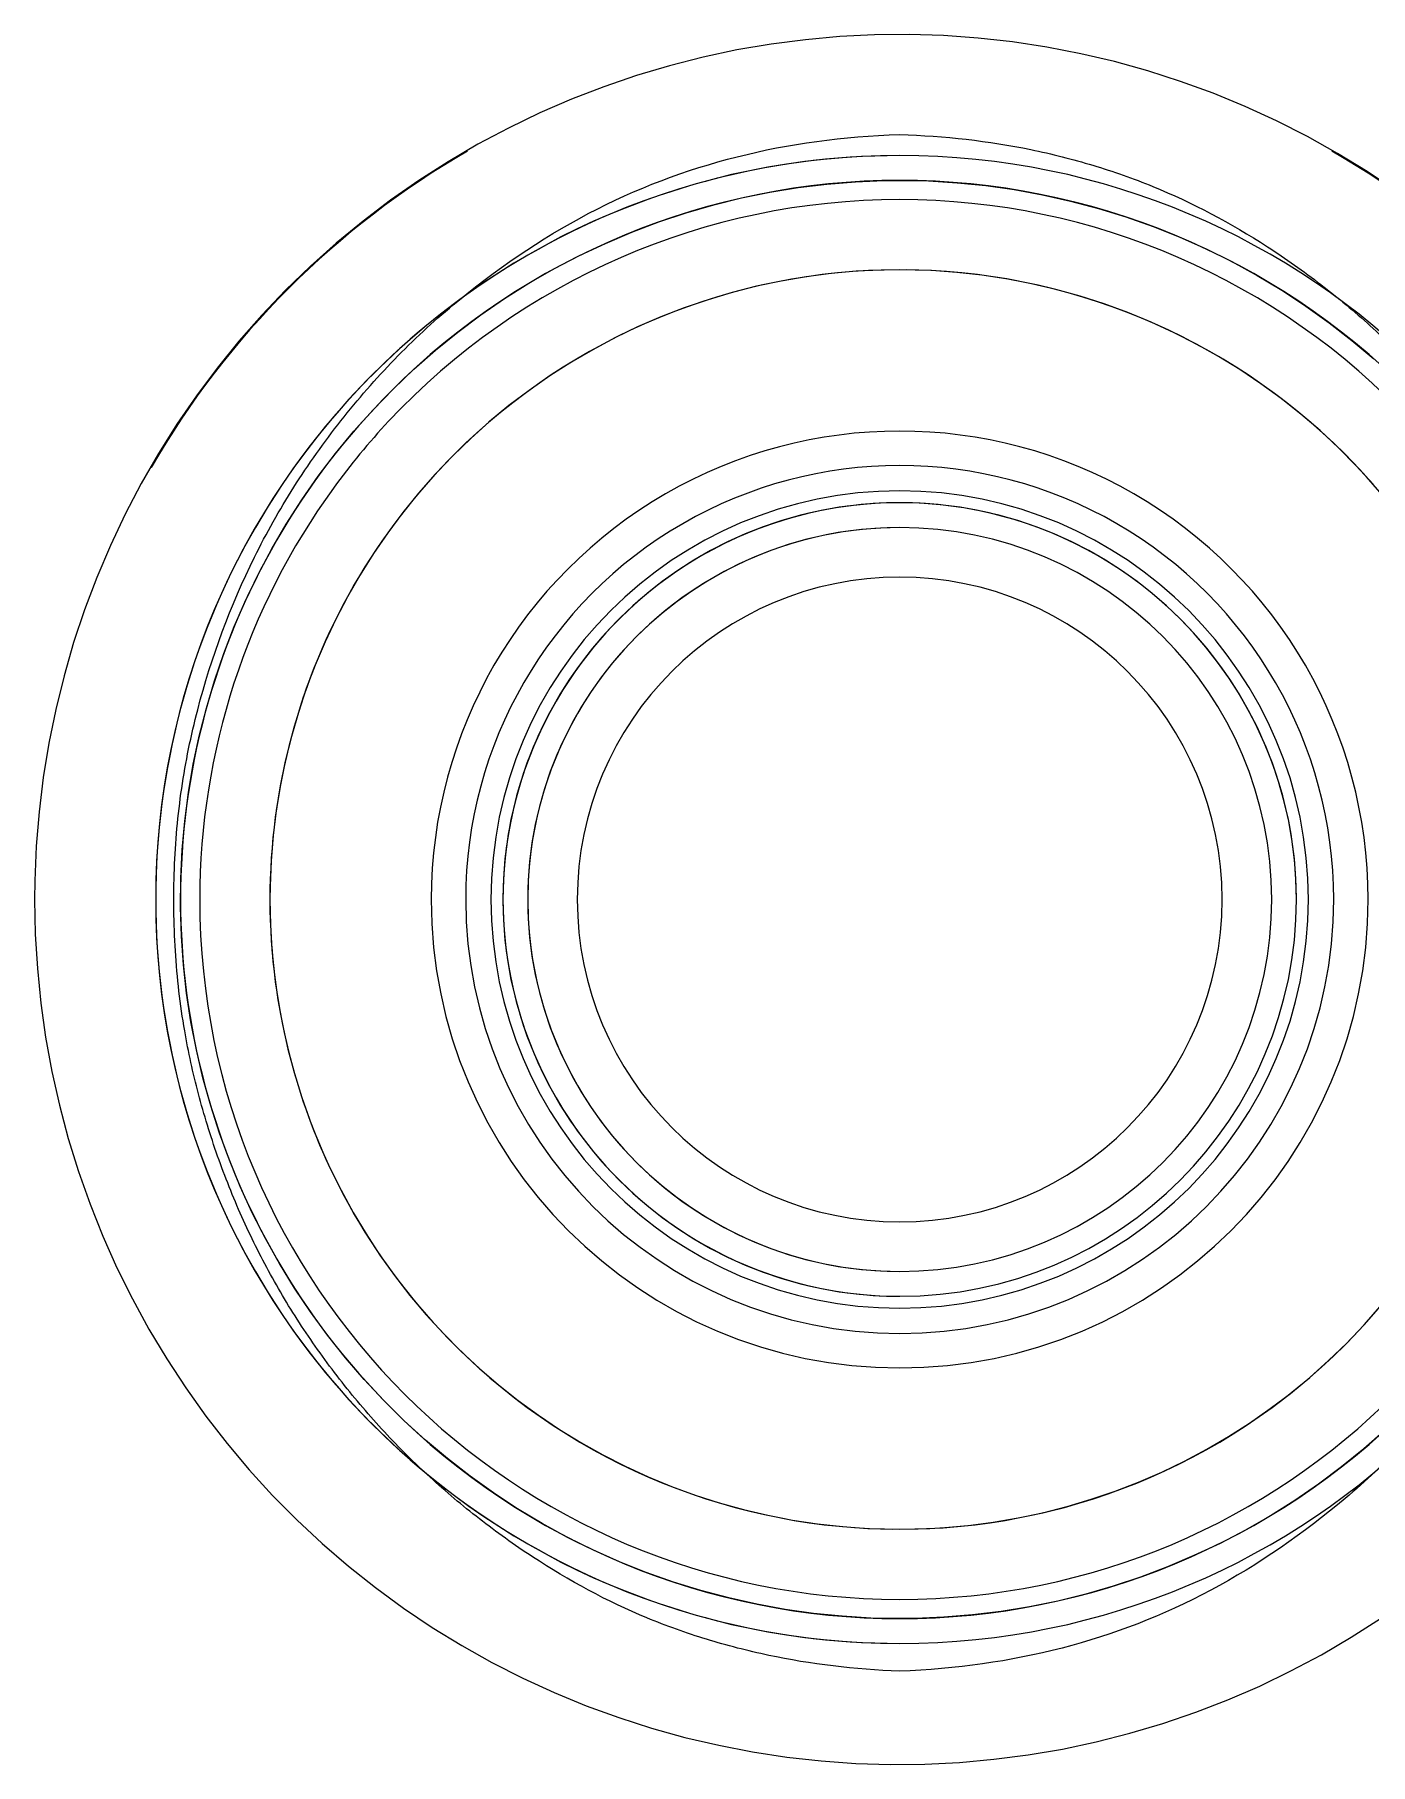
# Model space of a CAD drawing. Header units: metres. Extents: x 147 to 427, y -16 to 162.
# Drawn here: x 329.363 to 329.4169, y 83.424 to 83.4938 of the extents above; entities that cross this region are included whole.
import ezdxf

# ---------------------------------------------------------------- set-up
doc = ezdxf.new("R2010")
doc.units = ezdxf.units.M
doc.layers.add('P-SANR-FIXT', color=7, linetype='Continuous', lineweight=5)

# ---------------------------------------------------------------- blocks, each defined once
blk = doc.blocks.new('USO_ESG_Cuba lavatório retângular - Uso geral-3647402-TÉRREO 1_20 - Dependente 1')
at = {"layer": 'P-SANR-FIXT', "color": 9, "true_color": 0xc0c0c0, "flags": 128}
for points in [[(-0.02899999999987213, 0.2499999999998392), (-0.02897680309300686, 0.2511596906913804), (-0.02890724948263142, 0.2523175261249999), (-0.02879145043959798, 0.2534716540111829), (-0.02862959121783497, 0.2546202279916855), (-0.02842193075731229, 0.2557614105929719), (-0.02816880127057666, 0.2568933761662072), (-0.02787060771091656, 0.2580143138081232), (-0.02752782712423596, 0.2591224302577652), (-0.02714100788650794, 0.2602159527648255), (-0.02671076882597663, 0.26129313192679), (-0.02623779823322602, 0.2623522444867202), (-0.02572285276050188, 0.2633915960905619), (-0.02516675621056384, 0.2644095239973281), (-0.0245703982192952, 0.2654043997396602), (-0.0239347328322785, 0.266374631728253), (-0.02326077697852452, 0.267318667799313), (-0.02254960884371139, 0.268234997696455), (-0.02180236614494334, 0.2691221554870379), (-0.02102024431132595, 0.2699787219080881), (-0.02020449457091254, 0.2708033266359889), (-0.01935642194921911, 0.2715946504789659), (-0.01847738318159518, 0.2723514274877943), (-0.01756878454249964, 0.2730724469808473), (-0.01663207959597858, 0.2737565554805736), (-0.01566876687004787, 0.2744026585591895), (-0.01468038745962385, 0.2750097225898382), (-0.01366852256091279, 0.2755767763994791), (-0.01263479094190261, 0.276102912822949), (-0.01158084635262985, 0.2765872901541774), (-0.01050837487965728, 0.2770291334928923), (-0.009419092248573907, 0.2774277359839049), (-0.008314741079160741, 0.2777824599482814), (-0.007197088097796222, 0.2780927379032135), (-0.006067921310774545, 0.2783580734704483), (-0.004929047143942444, 0.2785780421695363), (-0.003782287553297829, 0.2787522920974214), (-0.002629477109391701, 0.2788805444914626), (-0.001472460062879509, 0.2789625941750554), (-0.0003130873945485291, 0.2789983098865461), (0.0008467861468521733, 0.2789876344879744), (0.002005305011078599, 0.2789305850580779), (0.00316061581507638, 0.2788272528636011), (0.004310870307992263, 0.2786778032140352), (0.005454228328007776, 0.2784824751967397), (0.006588860746282444, 0.2782415812952193), (0.007712952392808802, 0.2779555068883365), (0.008824704960921918, 0.2776247096337877), (0.009922339883533096, 0.2772497187366742), (0.01100410117900865, 0.2768311341026136), (0.0120682582600406, 0.2763696253777475), (0.01311310870218276, 0.2758659308775867), (0.01413698096782464, 0.2753208564055254), (0.01513823707957381, 0.274735273964905), (0.01611527524138346, 0.2741101203624097), (0.01706653240049473, 0.2734463957106957), (0.01799048674846126, 0.2727451618273412), (0.01888566015543456, 0.2720075405370499), (0.01975062053479924, 0.2712347118766902), (0.02058398413462383, 0.2704279122071908), (0.02138441775079864, 0.2695884322358961), (0.02215064086033599, 0.2687176149514606), (0.02288142766977362, 0.2678168534761335), (0.02357560907604784, 0.2668875888361268), (0.02423207453692558, 0.2659313076563038), (0.02484977384787672, 0.264949539782653), (0.02542771882157504, 0.2639438558346275), (0.0259649848694733, 0.2629158646915075), (0.02646071248053195, 0.2618672109204083), (0.02691410859620046, 0.2607995721431635), (0.02732444787957229, 0.2597146563542799), (0.02769107387510958, 0.2586141991877463), (0.02801340005963066, 0.2574999611400417), (0.02829091077998637, 0.2563737247543351), (0.02852316207811819, 0.2552372917687848), (0.02870978240148834, 0.2540924802335128), (0.02885047319756523, 0.2529411216030465), (0.02894500939090867, 0.2517850578053345), (0.02899323974382532, 0.2506261382959328), (0.02900000000014934, 0.2499999999998392)], [(0.02900000000014934, 0.2499999999998392), (0.02897680309328407, 0.2488403093084366), (0.02890724948290863, 0.2476824738748172), (0.02879145043994449, 0.2465283459884955), (0.02862959121804288, 0.2453797720081315), (0.0284219307575202, 0.2442385894068451), (0.02816880127078457, 0.2431066238334712), (0.02787060771119377, 0.2419856861914166), (0.02752782712451317, 0.2408775697419133), (0.02714100788678516, 0.2397840472348529), (0.02671076882625385, 0.238706868073027), (0.02623779823350324, 0.2376477555129582), (0.02572285276070979, 0.2366084039091166), (0.02516675621077175, 0.2355904760024889), (0.02457039821957242, 0.2345956002601568), (0.02393473283255571, 0.2336253682714254), (0.02326077697873243, 0.2326813322003654), (0.0225496088439193, 0.2317650023033621), (0.02180236614522055, 0.2308778445127791)], [(-0.02138441775052143, 0.2304115677639209), (-0.02215064086012808, 0.2312823850482179), (-0.02288142766956571, 0.2321831465234063), (-0.02357560907577063, 0.2331124111636902), (-0.02423207453671767, 0.2340686923435133), (-0.0248497738475302, 0.2350504602170255), (-0.02542771882129782, 0.2360561441651895), (-0.02596498486926539, 0.2370841353081709), (-0.02646071248025474, 0.2381327890794088), (-0.02691410859592324, 0.239200427856515), (-0.02732444787929508, 0.2402853436452599), (-0.02769107387490167, 0.2413858008119321), (-0.02801340005942275, 0.2425000388596367), (-0.02829091077977846, 0.2436262752453433), (-0.02852316207784097, 0.2447627082310322), (-0.02870978240128043, 0.245907519766027), (-0.02885047319721871, 0.2470588783966319), (-0.02894500939063146, 0.2482149421944825), (-0.02899323974354811, 0.2493738617038842), (-0.02899999999987213, 0.2499999999998392)]]:
    blk.add_lwpolyline(points, dxfattribs=at)
at = {"layer": 'P-SANR-FIXT', "color": 9, "true_color": 0xc0c0c0}
for centre, radius, start, end in [((3.519318170219776e-15, 0.2499999999999989), 0.02999999999999994, 2.798888119687895e-13, 179.9999999999999), ((3.522040309968044e-15, 0.2499999999999989), 0.03000000000000003, 359.9999999999994, 179.9999999999995), ((-1.624300819367011e-15, 0.2499999999999992), 0.02899999999999999, 74.9999999999998, 104.9999999999997), ((-1.624300819367011e-15, 0.2499999999999992), 0.02899999999999996, 134.9999999999995, 179.9999999999993), ((-1.624300819367011e-15, 0.2499999999999992), 0.02900000000000003, 1.645114490412168e-13, 45.00000000000003), ((3.483227987296985e-15, 0.2499999999999988), 0.01599999999999996, 2.417221557912273e-13, 180), ((3.290783554052066e-15, 0.2499999999999979), 0.01600000000000004, 359.9999999999994, 179.9999999999996), ((3.522040309968044e-15, 0.2499999999999989), 0.01500000000000062, 1.590277340731758e-13, 180), ((3.492332838352957e-15, 0.2499999999999988), 0.01500000000000067, 359.9999999999994, 179.9999999999996), ((3.519318170219776e-15, 0.2499999999999989), 0.02999999999999995, 180.0000000000004, 2.035554996136651e-13), ((3.522040309968044e-15, 0.2499999999999989), 0.03000000000000004, 179.9999999999999, 359.9999999999994), ((-1.624300819367011e-15, 0.2499999999999992), 0.02900000000000003, 180, 225), ((3.483227987296985e-15, 0.2499999999999988), 0.01599999999999998, 180.0000000000004, 2.544443745170813e-13), ((3.290783554052066e-15, 0.2499999999999979), 0.01600000000000002, 179.9999999999999, 359.9999999999994), ((3.522040309968044e-15, 0.2499999999999989), 0.01500000000000062, 180.0000000000005, 2.035554996136651e-13), ((3.492332838352957e-15, 0.2499999999999988), 0.01500000000000066, 179.9999999999999, 359.9999999999995), ((-1.624300819367011e-15, 0.2499999999999992), 0.02899999999999998, 314.9999999999998, 2.099166089765921e-13)]:
    blk.add_arc(centre, radius, start, end, dxfattribs=at)
at = {"layer": 'P-SANR-FIXT', "color": 254, "true_color": 0xd3d3d3}
for radius, start, end in [(0.02899999999999998, 104.9999999999997, 134.9999999999995), (0.02900000000000001, 44.99999999999995, 74.99999999999983)]:
    blk.add_arc((-1.624300819367011e-15, 0.2499999999999992), radius, start, end, dxfattribs=at)
at = {"layer": 'P-SANR-FIXT', "color": 9, "true_color": 0xc0c0c0}
for points, knots in [([(-0.03112010454868079, 0.2499999999999992), (-0.03105362433145359, 0.2518216734749977), (-0.03073618522186431, 0.2544619547023428), (-0.02987031279107671, 0.2578031958480992), (-0.02872634851095996, 0.261010816721115), (-0.02705994469919541, 0.2641031935253148), (-0.02499500139612369, 0.2669775490446574), (-0.02332381856336246, 0.2689619694972465), (-0.02150034623575745, 0.2707974706975115), (-0.01949140860248565, 0.2725112651382493), (-0.01735228362940521, 0.2740592849855238), (-0.01513886746592528, 0.2754023667333632), (-0.01281738829727608, 0.2765530098906699), (-0.01036215620291133, 0.2775342624151185), (-0.007835573224902352, 0.2783137931819692), (-0.005096085679068704, 0.2789135046243175), (-0.002084009963320984, 0.2792611362428457), (0.001236327136799774, 0.2793027423860731), (0.004496081532288801, 0.2790089444062937), (0.008708659177706265, 0.2781503986796394), (0.01291429036232817, 0.2765830529810686), (0.01664165414456822, 0.2744864408592527), (0.01934096048465651, 0.2725748154332354), (0.02183353554481068, 0.2704015540488904), (0.02473796237748512, 0.2672669670230993), (0.02791795098535457, 0.2626245540027811), (0.03018213067481808, 0.2566438219822786), (0.03078083728120367, 0.2522766406624727), (0.03085075423783927, 0.2499999999999991)], [0, 0, 0, 0, 0.05555555555555555, 0.08333333333333333, 0.1111111111111111, 0.1666666666666667, 0.1944444444444444, 0.2222222222222222, 0.25, 0.2777777777777778, 0.3055555555555556, 0.3333333333333333, 0.361111111111111, 0.3888888888888888, 0.4166666666666666, 0.4444444444444444, 0.4791666666666666, 0.5138888888888888, 0.548611111111111, 0.5833333333333333, 0.6527777777777777, 0.6875, 0.7222222222222222, 0.7569444444444444, 0.7916666666666667, 0.8611111111111112, 0.9305555555555556, 1, 1, 1, 1]), ([(0.03085075423783927, 0.2499999999999991), (0.03079482067253081, 0.2481786874700203), (0.03049239331465635, 0.2455376084209121), (0.02964522503817582, 0.2421923355021443), (0.02851844879315336, 0.2389794762678769), (0.02687100963746942, 0.2358754187068653), (0.02482191645202831, 0.2329885880822913), (0.02315889186574985, 0.2309975535582513), (0.02133811039186808, 0.2291578890243602), (0.01932884936492891, 0.2274409888809829), (0.0171855237764213, 0.2258908988106139), (0.01423808308764814, 0.2241048644652549), (0.01021899331821253, 0.2223294041439883), (0.005764528273546895, 0.2211594828119656), (0.001900747137034222, 0.2207303075632127), (-0.001422129793611547, 0.2207031785195281), (-0.004680033971890765, 0.221010612242763), (-0.00888830075621562, 0.2218829547534566), (-0.01308428800454243, 0.2234632515189309), (-0.01680813638064238, 0.2255630591482528), (-0.01950364215329468, 0.2274732539592332), (-0.02199555928128536, 0.2296421087787722), (-0.02490783233653209, 0.2327692414422272), (-0.02811702721488676, 0.2373883839527936), (-0.03041345455304414, 0.243357787468538), (-0.03103700427714678, 0.2477229081562509), (-0.03112010454868079, 0.2499999999999993)], [0, 0, 0, 0, 0.05555555555555555, 0.08333333333333333, 0.1111111111111111, 0.1666666666666667, 0.1944444444444444, 0.2222222222222222, 0.25, 0.2777777777777778, 0.3055555555555556, 0.3333333333333333, 0.3888888888888888, 0.4444444444444444, 0.4791666666666666, 0.5138888888888888, 0.548611111111111, 0.5833333333333333, 0.6527777777777777, 0.6875, 0.7222222222222222, 0.7569444444444444, 0.7916666666666667, 0.8611111111111112, 0.9305555555555556, 1, 1, 1, 1])]:
    blk.add_open_spline(points, degree=3, knots=knots, dxfattribs=at)
blk = doc.blocks.new('USO_ESG_Sifão de Uso Geral - Sifão para lavatório-3647404-TÉRREO 1_20 - Dependente 1')
at = {"layer": 'P-SANR-FIXT', "color": 254, "true_color": 0xd3d3d3}
for p, q in [((0.0007531410352015883, 0.2848740824960743), (1.386069925501943e-13, 0.284882213968852)), ((0.01798182915334037, 0.2798901768424934), (0.01677215733727772, 0.2805853492643695)), ((0.03008256878260891, 0.232341916671559), (0.03076464093146697, 0.2335590231510989)), ((0.02935237094082586, 0.2311530593586918), (0.03008256878260891, 0.232341916671559)), ((0.02857521556713909, 0.2299943531301069), (0.02935237094082586, 0.2311530593586918))]:
    blk.add_line(p, q, dxfattribs=at)
at = {"layer": 'P-SANR-FIXT', "color": 254, "true_color": 0xd3d3d3, "flags": 128}
for points in [[(1.386069925501943e-13, 0.284882213968852), (-0.00139491651146509, 0.2848543119181657), (-0.002787601454161813, 0.2847706504036571), (-0.004175826829283506, 0.2846313632659014), (-0.005557371772194711, 0.2844366733344897)], [(0.01427429622574473, 0.281827870155438), (0.01299010297520599, 0.2823732308560673), (0.01168512833093992, 0.2828668012934432), (0.01036145997400381, 0.2833077918598439), (0.00902121549150761, 0.2836954970645282), (0.007666538988643151, 0.2840292966618567)], [(-0.008291593875862055, 0.2838824190747499), (-0.009639896864603361, 0.2835237414350351), (-0.01097277807467854, 0.2831114329603875), (-0.01228810518068822, 0.2826461532561196), (-0.01358377393970277, 0.2821286466711659), (-0.01485771155816474, 0.2815597411049545)], [(-0.01733227928508877, 0.2802714543117316), (-0.01852895061303989, 0.2795541340685461), (-0.01969597957278584, 0.278789533515403), (-0.02083149916673901, 0.2779788758500021), (-0.02193369280583356, 0.2771234579517186), (-0.02300079721542097, 0.2762246483067949), (-0.02403110525599168, 0.2752838848190433), (-0.02502296865449516, 0.2743026725088312)], [(0.02457140705372695, 0.2747591358244019), (0.02356165119222278, 0.2757219253647251), (0.02251420171511654, 0.2766435653115528), (0.02143073431795128, 0.2775225812372988), (0.02031298231748388, 0.2783575669044429), (0.01916273387857491, 0.2791471865137366), (0.01798182915334037, 0.2798901768424934)], [(-0.02688507848779264, 0.2722252425423478), (-0.02775234594402537, 0.2711323483306664), (-0.02857521556693118, 0.2700056468694329), (-0.02935237094061795, 0.2688469406411252), (-0.03008256878226239, 0.2676580833279808), (-0.03076464093118975, 0.2664409768485795)], [(0.02900049576929378, 0.269384016521685), (0.02820214455130936, 0.2705282218929566), (0.02735867591819242, 0.271639586488108)], [(-0.01516513033359879, 0.2703683515743935), (-0.01596751666476685, 0.2697456156008026), (-0.01674435837554211, 0.2690912908543738)], [(0.01715265465754346, 0.2687253134046277), (0.01639012154786651, 0.2693962583905097), (0.01560136774001348, 0.2700361735004906), (0.01478765507198714, 0.270644035007164)], [(0.03045681141465502, 0.2670044549994957), (0.02975245238043845, 0.2682088008592647), (0.02900049576929378, 0.269384016521685)], [(0.03362586113430389, 0.2592774088167651), (0.03322796663041409, 0.2606146636775542), (0.03277691446814261, 0.2619349373406392), (0.03227342623479963, 0.2632361176500174), (0.03171830740403329, 0.2645161229947858)], [(-0.03198012220742694, 0.2639298469108566), (-0.03251158682396071, 0.2626398407247809), (-0.03299103983712066, 0.2613296134898727), (-0.03341771422408583, 0.2600012612903767), (-0.03379092739718763, 0.2586569092062891)], [(0.03473852870691444, 0.2468371729944796), (0.03483722093529068, 0.2482288735521171), (0.03488018104166786, 0.2496234075346875), (0.03486734029915479, 0.251018543984471), (0.0347987192500701, 0.2524120509814002), (0.03467442767357752, 0.2538016992112185), (0.03449466440958568, 0.2551852655332252)], [(-0.0345842622427941, 0.2545494677147119), (-0.03473852870663723, 0.2531628270053374), (-0.03483722093501346, 0.2517711264474227), (-0.03488018104139064, 0.2503765924651296), (-0.03486734029887757, 0.2489814560152074), (-0.03479871924979289, 0.2475879490182782)], [(-0.03479871924979289, 0.2475879490182782), (-0.03467442767330031, 0.2461983007884599), (-0.03449466440930846, 0.2448147344663146)], [(0.03437466833725394, 0.2440711697536459), (0.03458426224300201, 0.2454505322849665), (0.03473852870691444, 0.2468371729944796)], [(-0.03362586113409598, 0.2407225911827747), (-0.03322796663020618, 0.2393853363221242), (-0.0327769144679347, 0.2380650626590392), (-0.03227342623452242, 0.2367638823495225)], [(0.03198012220770415, 0.2360701530888218), (0.03251158682430724, 0.2373601592748975), (0.03299103983732857, 0.2386703865096672), (0.03341771422436304, 0.2399987387093017)], [(-0.03045681141437781, 0.2329955450001828), (-0.02975245238016123, 0.2317911991405523), (-0.02900049576894726, 0.2306159834779934), (-0.02820214455103215, 0.2294717781068605), (-0.02735867591791521, 0.2283604135114318)], [(-0.01715265465726625, 0.2312746865950507), (-0.01639012154752, 0.2306037416093073), (-0.01560136773980557, 0.2299638264991878), (-0.01478765507170992, 0.229355964992653)]]:
    blk.add_lwpolyline(points, dxfattribs=at)
at = {"layer": 'P-SANR-FIXT', "color": 254, "true_color": 0xe0e0e0, "flags": 128}
for points in [[(0.007666538988643151, 0.2840292966618567), (0.006299597658854145, 0.2843086566438571), (0.004922578316582258, 0.2845331300939048), (0.003537683899103832, 0.2847023579026274), (0.002147129942100583, 0.2848160693413225), (0.0007531410352015883, 0.2848740824960743)], [(-0.005557371772194711, 0.2844366733344897), (-0.006930026105760044, 0.2841868920718091), (-0.008291593875862055, 0.2838824190747499)], [(-0.01485771155816474, 0.2815597411049545), (-0.01610788000750672, 0.28094034668565), (-0.01733227928508877, 0.2802714543117316)], [(0.01677215733727772, 0.2805853492643695), (0.01553565364735623, 0.2812315916520223), (0.01427429622574473, 0.281827870155438)], [(0.03171830740403329, 0.2645161229947858), (0.03111244604775493, 0.2657729056393138), (0.03045681141465502, 0.2670044549994957)], [(-0.03076464093118975, 0.2664409768485795), (-0.03139749621736537, 0.2651975683134795), (-0.03198012220742694, 0.2639298469108566)], [(0.03449466440958568, 0.2551852655332252), (0.03425971704106087, 0.2565605365367916), (0.03396996143357465, 0.2579253120811067), (0.03362586113430389, 0.2592774088167651)], [(-0.03379092739718763, 0.2586569092062891), (-0.03411008229467753, 0.2572987079140207), (-0.03437466833697672, 0.2559288302461711), (-0.0345842622427941, 0.2545494677147119)], [(-0.03449466440930846, 0.2448147344663146), (-0.03425971704071435, 0.2434394634630255), (-0.03396996143329743, 0.2420746879187103), (-0.03362586113409598, 0.2407225911827747)], [(0.03341771422436304, 0.2399987387093017), (0.03379092739739554, 0.2413430907935279), (0.03411008229495474, 0.2427012920855192), (0.03437466833725394, 0.2440711697536459)], [(-0.03227342623452242, 0.2367638823495225), (-0.03171830740375608, 0.2354838770048926), (-0.03111244604747772, 0.2342270943603646), (-0.03045681141437781, 0.2329955450001828)], [(0.03076464093146697, 0.2335590231510989), (0.03139749621764259, 0.2348024316863375), (0.03198012220770415, 0.2360701530888218)]]:
    blk.add_lwpolyline(points, dxfattribs=at)
at = {"layer": 'P-SANR-FIXT', "color": 9, "true_color": 0xc0c0c0, "flags": 128}
for points in [[(1.386069925501943e-13, 0.2753939150958064), (-0.001015485756968155, 0.2753736026723931), (-0.002029346953423556, 0.2753126978973152), (-0.003039961627734556, 0.2752112982053284), (-0.004045713011873522, 0.2750695658144334), (-0.005044992118239134, 0.2748877274659877), (-0.006036200313449627, 0.2746660740628031), (-0.007017751875780414, 0.2744049602028714), (-0.007988076532226478, 0.2741048036127391), (-0.008945621970199682, 0.2737660844790062), (-0.009888856321296772, 0.2733893446797498), (-0.0108162706118017, 0.2729751869186468), (-0.01172638117666502, 0.2725242737595759), (-0.01261773203321791, 0.2720373265672446), (-0.01348889721004689, 0.2715151243535627), (-0.01433848302888073, 0.2709585025305958), (-0.01516513033359879, 0.2703683515743935)], [(0.01478765507198714, 0.270644035007164), (0.01395028531037588, 0.2712188704614731), (0.0130905980680609, 0.2717597602496837), (0.01220996866142141, 0.2722658390631721), (0.01130980590960207, 0.2727362972840798), (0.01039154988083264, 0.2731703822793479), (0.009456669589195554, 0.2735673996059053), (0.008506660643366195, 0.273926714120356), (0.007543042855226486, 0.2742477509963545), (0.00656735780758936, 0.2745299966434315), (0.005581166388449674, 0.2747729995285179), (0.00458604629370202, 0.2749763708991956), (0.0035835895031767, 0.2751397854042411), (0.002575399733805534, 0.2752629816154811), (0.001563089874422258, 0.2753457624454153), (0.0005482794045537958, 0.2753879954622698), (1.386069925501943e-13, 0.2753939150958064)], [(-0.02502296865449516, 0.2743026725088312), (-0.02597480064119936, 0.2732825811071409), (-0.02688507848779264, 0.2722252425423478)], [(0.02735867591819242, 0.271639586488108), (0.0264714392397862, 0.2727163323614259), (0.02554185390561252, 0.2737567369485907), (0.02457140705372695, 0.2747591358244019)], [(-0.01674435837554211, 0.2690912908543738), (-0.01749441268485862, 0.2684064241152129), (-0.01821647966574456, 0.2676921110237767), (-0.01890940416523699, 0.2669494943290189), (-0.0195720776518745, 0.2661797620589169), (-0.02020343998938151, 0.2653841456211398), (-0.02080248113266353, 0.2645639178320573), (-0.02136824274382598, 0.2637203908812957), (-0.02189981972495971, 0.2628549142318422), (-0.0223963616662375, 0.2619688724619337), (-0.02285707420641102, 0.2610636830494245), (-0.02328122030383693, 0.2601407941040368), (-0.02366812141505216, 0.2592016820515157), (-0.0240171585811062, 0.2582478492703791), (-0.02432777341672991, 0.2572808216899979), (-0.02459946900455853, 0.2563021463480633), (-0.02483181068955764, 0.2553133889163131), (-0.02502442677462241, 0.2543161311957654), (-0.0251770091150629, 0.2533119685860314), (-0.02528931361183713, 0.2523025075331454), (-0.02536116060159111, 0.2512893629593749), (-0.02539243514433765, 0.2502741556797253), (-0.02538308720780369, 0.2492585098097116), (-0.02533313174636696, 0.2482440501656456), (-0.02524264867825514, 0.2472323996670028), (-0.02511178275712646, 0.2462251767382335), (-0.02494074334045745, 0.2452239927215255), (-0.02472980405487633, 0.2442304492976044), (-0.02447930235823424, 0.2432461359239999), (-0.02418963899966166, 0.2422726272921613), (-0.02386127737899624, 0.2413114808084145), (-0.02349474280468094, 0.240364234101808), (-0.02309062165373634, 0.2394324025649476), (-0.02264956043394577, 0.2385174769300375), (-0.02217226474901545, 0.2376209208824836), (-0.0216594981703829, 0.2367441687205144), (-0.02111208101511911, 0.2358886230609584), (-0.0205308890338747, 0.2350556525943645), (-0.01991685200990978, 0.234246589895428), (-0.01927095227142508, 0.2334627292924626), (-0.0185942231202438, 0.2327053247945322), (-0.01788774717857668, 0.2319755880877485), (-0.01715265465726625, 0.2312746865950507)], [(0.01674435837581932, 0.2309087091453046), (0.01749441268506653, 0.2315935758844655), (0.01821647966602177, 0.2323078889757631), (0.01890940416558351, 0.2330505056706596), (0.01957207765208241, 0.2338202379407616), (0.02020343998965873, 0.2346158543785387), (0.02080248113294074, 0.2354360821676212), (0.02136824274410319, 0.2362796091185213), (0.02189981972523692, 0.2371450857676977), (0.02239636166644541, 0.2380311275376062), (0.02285707420668823, 0.2389363169501154), (0.02328122030404484, 0.239859205895503), (0.02366812141539867, 0.2407983179483013), (0.02401715858138341, 0.2417521507292993), (0.02432777341700712, 0.2427191783096805), (0.02459946900476644, 0.2436978536517538), (0.02483181068983486, 0.2446866110835039), (0.02502442677483032, 0.245683868803913), (0.02517700911540942, 0.246688031413647), (0.02528931361204504, 0.2476974924666716), (0.02536116060179902, 0.2487106370404421), (0.02539243514468417, 0.2497258443198145), (0.0253830872080116, 0.2507414901899669), (0.02533313174664418, 0.2517559498338942), (0.02524264867853235, 0.2527676003328143), (0.02511178275740367, 0.2537748232614449), (0.02494074334066536, 0.2547760072782916), (0.02472980405515355, 0.2557695507020741), (0.02447930235844215, 0.2567538640758172), (0.02418963899993887, 0.2577273727073786), (0.02386127737927345, 0.2586885191914025), (0.02349474280495815, 0.2596357658980091), (0.02309062165394426, 0.2605675974345922), (0.02264956043422299, 0.2614825230697796), (0.02217226474936197, 0.2623790791173335), (0.02165949817059082, 0.263255831279164), (0.02111208101539632, 0.2641113769387201), (0.02053088903422122, 0.264944347405314), (0.0199168520102563, 0.2657534101041117), (0.0192709522717023, 0.2665372707073544), (0.01859422312052102, 0.2672946752051463), (0.0178877471788539, 0.2680244119119299), (0.01715265465754346, 0.2687253134046277)]]:
    blk.add_lwpolyline(points, dxfattribs=at)
at = {"layer": 'P-SANR-FIXT', "color": 254, "true_color": 0xd3d3d3}
for radius, start, end in [(0.03484968565129572, 29.99999999999957, 59.99999999999962), (0.02822349525623119, 46.89611583922557, 53.99999999999961), (0.02539391509603851, 120, 135), (0.02539391509603869, 45.00000000000014, 60.00000000000007), (0.03484968565129577, 299.9999999999994, 329.9999999999994), (0.02539391509603856, 224.9999999999996, 239.9999999999995), (0.02539391509603865, 299.9999999999998, 314.9999999999998)]:
    blk.add_arc((0, 0.2500000000000007), radius, start, end, dxfattribs=at)
at = {"layer": 'P-SANR-FIXT', "color": 9, "true_color": 0xc0c0c0}
for centre, radius, start, end in [((0, 0.2500000000000007), 0.0282234952562312, 89.99999999999993, 269.9999999999994), ((0, 0.2500000000000007), 0.0282234952562312, 53.99999999999959, 89.99999999999959), ((0, 0.2500000000000007), 0.02539391509603852, 90.00000000000001, 120), ((0, 0.2500000000000007), 0.0253939150960387, 60.00000000000007, 90.00000000000006), ((0, 0.2500000000000007), 0.02822349525623125, 313.1038841607734, 46.89611583922569), ((0, 0.2500000000000007), 0.01888887034603918, 90.0000000000002, 269.9999999999996), ((0, 0.2500000000000007), 0.01888887034603918, 90.0000000000002, 269.9999999999996), ((0, 0.2500000000000007), 0.01888887034603921, 270.0000000000001, 90.00000000000026), ((0, 0.2500000000000007), 0.01888887034603921, 270.0000000000001, 90.00000000000026), ((0, 0.2500000000000007), 0.02539391509603856, 134.9999999999999, 224.9999999999995), ((0, 0.2500000000000007), 0.02539391509603869, 314.9999999999998, 45.00000000000013), ((0, 0.2500000000000025), 0.01750000469312064, 90.0000000000002, 269.9999999999996), ((0, 0.2500000000000025), 0.0175000046931207, 270.0000000000001, 90.00000000000027), ((0, 0.2500000000000025), 0.01647931792355412, 90.00000000000018, 269.9999999999996), ((0, 0.2500000000000007), 0.01647931792355325, 89.9999999999999, 269.9999999999992), ((0, 0.2500000000000007), 0.01599999999999951, 90.0000000000002, 269.9999999999996), ((0, 0.2500000000000007), 0.01599999999999951, 90.0000000000002, 269.9999999999996), ((0, 0.2500000000000025), 0.01647931792355236, 270.0000000000008, 90.00000000000067), ((0, 0.2500000000000007), 0.01647931792355323, 269.9999999999993, 89.99999999999926), ((0, 0.2500000000000007), 0.01599999999999951, 270, 90.0000000000002), ((0, 0.2500000000000007), 0.01599999999999951, 270, 90.0000000000002), ((0, 0.2500000000000007), 0.013, 90.00000000000072, 269.9999999999998), ((0, 0.2500000000000007), 0.013, 90.00000000000072, 269.9999999999998), ((0, 0.2500000000000007), 0.01300000000000002, 269.9999999999999, 89.9999999999997), ((0, 0.2500000000000007), 0.01300000000000001, 269.9999999999998, 89.999999999999)]:
    blk.add_arc(centre, radius, start, end, dxfattribs=at)

msp = doc.modelspace()

# ---------------------------------------------------------------- block references
at = {"layer": 'P-SANR-FIXT', "color": 9, "true_color": 0xc0c0c0, "rotation": 89.99999999999818}
for name in ['USO_ESG_Cuba lavatório retângular - Uso geral-3647402-TÉRREO 1_20 - Dependente 1', 'USO_ESG_Sifão de Uso Geral - Sifão para lavatório-3647404-TÉRREO 1_20 - Dependente 1']:
    msp.add_blockref(name, (329.6479213804504, 83.45890508121633), dxfattribs=at)

doc.saveas('drawing.dxf')
